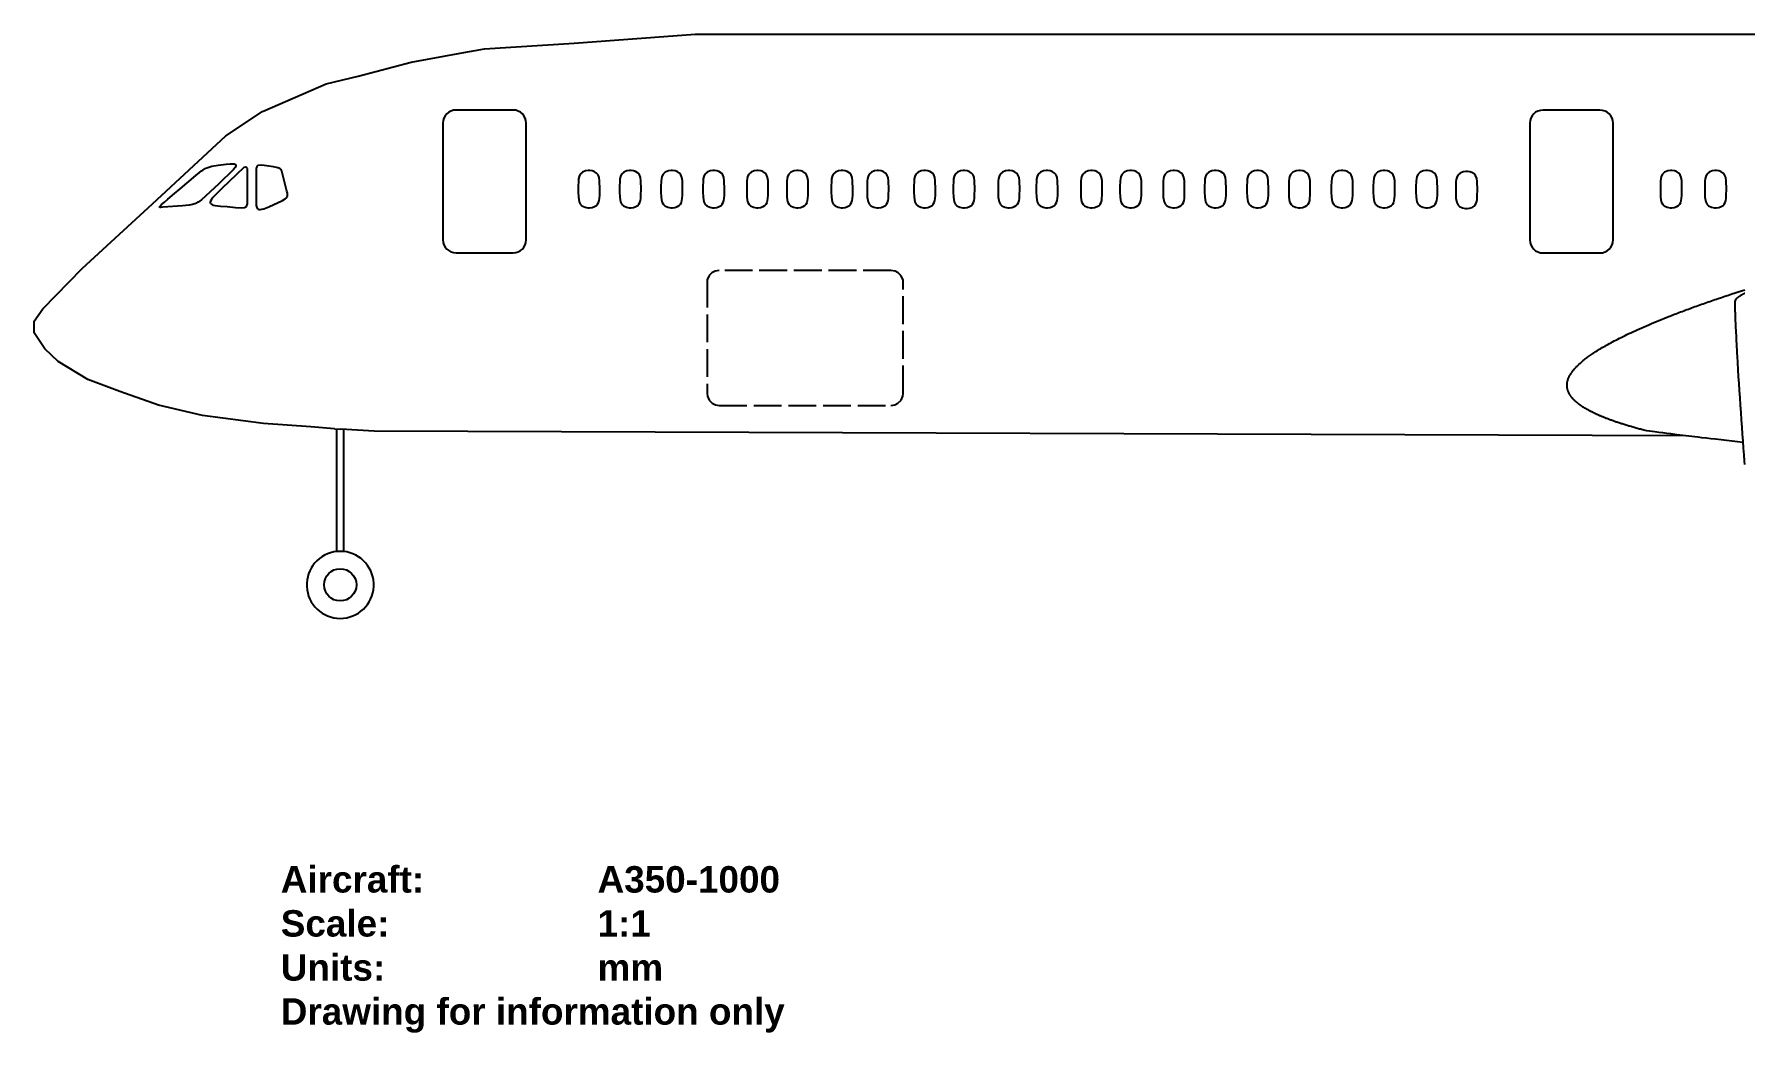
# Model space of a CAD drawing. Header units: millimetres. Extents: x 0 to 164410, y 0 to 99872.
# Drawn here: x 0 to 25919, y 76207 to 91329 of the extents above; entities that cross this region are included whole.
import ezdxf

# ---------------------------------------------------------------- set-up
doc = ezdxf.new("R2010")
doc.units = ezdxf.units.MM
doc.linetypes.add('DASHED', pattern=[15, 12, -3])
doc.layers.add('8_SideView', color=1, linetype='Continuous')
doc.layers.add('Labels', color=250, linetype='Continuous', lineweight=50)
doc.styles.get("Standard").update_dxf_attribs({"font": 'arial.ttf'})

msp = doc.modelspace()

# ---------------------------------------------------------------- linework, layer by layer
at = {"layer": '8_SideView', "color": 0, "linetype": 'Continuous'}
for p, q in [((8183, 91193), (10014, 91329)), ((10014, 91329), (48209, 91328)), ((5711, 90903), (6454, 91041)), ((6454, 91041), (6824, 91105)), ((6824, 91105), (8183, 91193)), ((4907, 90694), (5711, 90903)), ((3959, 90377), (4422, 90579)), ((4422, 90579), (4907, 90694)), ((3459, 90160), (3959, 90377)), ((2902, 89791), (3459, 90160)), ((6193, 89981), (6193, 88217)), ((7255, 90181), (6393, 90181)), ((7455, 88217), (7455, 89981)), ((22662, 89980), (22662, 88216)), ((23724, 90180), (22862, 90180)), ((23924, 88216), (23924, 89980)), ((1791, 88759), (2902, 89791)), ((2312, 89073), (2448, 89187)), ((2448, 89187), (2507, 89237)), ((2507, 89237), (2535, 89258)), ((2535, 89258), (2553, 89272)), ((2553, 89272), (2573, 89284)), ((2573, 89284), (2591, 89294)), ((2591, 89294), (2616, 89305)), ((2616, 89305), (2648, 89317)), ((2648, 89317), (2692, 89329)), ((2692, 89329), (2785, 89348)), ((2785, 89348), (2908, 89363)), ((3021, 89279), (2792, 89060)), ((3176, 89308), (2841, 88991)), ((2908, 89363), (2968, 89367)), ((2968, 89367), (3007, 89368)), ((3007, 89368), (3028, 89366)), ((3046, 89311), (3021, 89279)), ((3028, 89366), (3042, 89361)), ((3042, 89361), (3051, 89355)), ((3057, 89333), (3046, 89311)), ((3051, 89355), (3057, 89346)), ((3057, 89346), (3057, 89333)), ((3199, 89316), (3176, 89308)), ((3216, 89313), (3199, 89316)), ((3223, 89304), (3216, 89313)), ((3230, 89297), (3223, 89304)), ((3230, 88761), (3230, 89297)), ((3372, 89321), (3362, 89298)), ((3362, 89298), (3362, 88737)), ((3387, 89341), (3372, 89321)), ((3438, 89348), (3387, 89341)), ((3484, 89343), (3438, 89348)), ((3626, 89320), (3484, 89343)), ((3671, 89311), (3626, 89320)), ((3692, 89305), (3671, 89311)), ((3706, 89301), (3692, 89305)), ((3717, 89295), (3706, 89301)), ((3726, 89289), (3717, 89295)), ((3737, 89279), (3726, 89289)), ((3746, 89267), (3737, 89279)), ((3752, 89254), (3746, 89267)), ((3758, 89236), (3752, 89254)), ((3830, 88953), (3758, 89236)), ((8256, 89173), (8248, 89140)), ((8274, 89208), (8256, 89173)), ((8307, 89239), (8274, 89208)), ((8354, 89258), (8307, 89239)), ((8394, 89264), (8354, 89258)), ((8417, 89264), (8394, 89264)), ((8455, 89258), (8417, 89264)), ((8486, 89248), (8455, 89258)), ((8522, 89225), (8486, 89248)), ((8543, 89200), (8522, 89225)), ((8559, 89158), (8543, 89200)), ((8883, 89173), (8875, 89140)), ((8900, 89208), (8883, 89173)), ((8934, 89239), (8900, 89208)), ((8980, 89258), (8934, 89239)), ((9020, 89264), (8980, 89258)), ((9044, 89264), (9020, 89264)), ((9082, 89258), (9044, 89264)), ((9112, 89248), (9082, 89258)), ((9149, 89225), (9112, 89248)), ((9170, 89200), (9149, 89225)), ((9186, 89158), (9170, 89200)), ((9511, 89173), (9504, 89140)), ((9529, 89208), (9511, 89173)), ((9562, 89239), (9529, 89208)), ((9609, 89258), (9562, 89239)), ((9649, 89264), (9609, 89258)), ((9672, 89264), (9649, 89264)), ((9710, 89258), (9672, 89264)), ((9741, 89248), (9710, 89258)), ((9778, 89225), (9741, 89248)), ((9798, 89200), (9778, 89225)), ((9814, 89158), (9798, 89200)), ((10146, 89173), (10138, 89140)), ((10163, 89208), (10146, 89173)), ((10197, 89239), (10163, 89208)), ((10243, 89258), (10197, 89239)), ((10283, 89264), (10243, 89258)), ((10306, 89264), (10283, 89264)), ((10344, 89258), (10306, 89264)), ((10375, 89248), (10344, 89258)), ((10412, 89225), (10375, 89248)), ((10433, 89200), (10412, 89225)), ((10449, 89158), (10433, 89200)), ((10810, 89173), (10802, 89140)), ((10827, 89208), (10810, 89173)), ((10861, 89239), (10827, 89208)), ((10907, 89258), (10861, 89239)), ((10947, 89264), (10907, 89258)), ((10971, 89264), (10947, 89264)), ((11008, 89258), (10971, 89264)), ((11039, 89248), (11008, 89258)), ((11076, 89225), (11039, 89248)), ((11097, 89200), (11076, 89225)), ((11113, 89158), (11097, 89200)), ((11416, 89173), (11408, 89140)), ((11433, 89208), (11416, 89173)), ((11467, 89239), (11433, 89208)), ((11513, 89258), (11467, 89239)), ((11553, 89264), (11513, 89258)), ((11576, 89264), (11553, 89264)), ((11614, 89258), (11576, 89264)), ((11645, 89248), (11614, 89258)), ((11682, 89225), (11645, 89248)), ((11703, 89200), (11682, 89225)), ((11719, 89158), (11703, 89200)), ((12091, 89173), (12083, 89140)), ((12108, 89208), (12091, 89173)), ((12142, 89239), (12108, 89208)), ((12188, 89258), (12142, 89239)), ((12228, 89264), (12188, 89258)), ((12252, 89264), (12228, 89264)), ((12289, 89258), (12252, 89264)), ((12320, 89248), (12289, 89258)), ((12357, 89225), (12320, 89248)), ((12378, 89200), (12357, 89225)), ((12394, 89158), (12378, 89200)), ((12634, 89173), (12627, 89140)), ((12652, 89208), (12634, 89173)), ((12685, 89239), (12652, 89208)), ((12732, 89258), (12685, 89239)), ((12772, 89264), (12732, 89258)), ((12795, 89264), (12772, 89264)), ((12833, 89258), (12795, 89264)), ((12864, 89248), (12833, 89258)), ((12901, 89225), (12864, 89248)), ((12921, 89200), (12901, 89225)), ((12937, 89158), (12921, 89200)), ((13343, 89173), (13335, 89140)), ((13361, 89208), (13343, 89173)), ((13394, 89239), (13361, 89208)), ((13441, 89258), (13394, 89239)), ((13481, 89264), (13441, 89258)), ((13504, 89264), (13481, 89264)), ((13542, 89258), (13504, 89264)), ((13573, 89248), (13542, 89258)), ((13609, 89225), (13573, 89248)), ((13630, 89200), (13609, 89225)), ((13646, 89158), (13630, 89200)), ((13938, 89173), (13930, 89140)), ((13955, 89208), (13938, 89173)), ((13988, 89239), (13955, 89208)), ((14035, 89258), (13988, 89239)), ((14075, 89264), (14035, 89258)), ((14098, 89264), (14075, 89264)), ((14136, 89258), (14098, 89264)), ((14167, 89248), (14136, 89258)), ((14204, 89225), (14167, 89248)), ((14225, 89200), (14204, 89225)), ((14241, 89158), (14225, 89200)), ((14619, 89173), (14611, 89140)), ((14636, 89208), (14619, 89173)), ((14670, 89239), (14636, 89208)), ((14716, 89258), (14670, 89239)), ((14756, 89264), (14716, 89258)), ((14780, 89264), (14756, 89264)), ((14817, 89258), (14780, 89264)), ((14848, 89248), (14817, 89258)), ((14885, 89225), (14848, 89248)), ((14906, 89200), (14885, 89225)), ((14922, 89158), (14906, 89200)), ((15196, 89173), (15189, 89140)), ((15214, 89208), (15196, 89173)), ((15247, 89239), (15214, 89208)), ((15294, 89258), (15247, 89239)), ((15334, 89264), (15294, 89258)), ((15357, 89264), (15334, 89264)), ((15395, 89258), (15357, 89264)), ((15426, 89248), (15395, 89258)), ((15462, 89225), (15426, 89248)), ((15483, 89200), (15462, 89225)), ((15499, 89158), (15483, 89200)), ((15871, 89173), (15864, 89140)), ((15889, 89208), (15871, 89173)), ((15922, 89239), (15889, 89208)), ((15969, 89258), (15922, 89239)), ((16009, 89264), (15969, 89258)), ((16032, 89264), (16009, 89264)), ((16070, 89258), (16032, 89264)), ((16101, 89248), (16070, 89258)), ((16137, 89225), (16101, 89248)), ((16158, 89200), (16137, 89225)), ((16174, 89158), (16158, 89200)), ((16466, 89173), (16458, 89140)), ((16483, 89208), (16466, 89173)), ((16517, 89239), (16483, 89208)), ((16563, 89258), (16517, 89239)), ((16603, 89264), (16563, 89258)), ((16627, 89264), (16603, 89264)), ((16665, 89258), (16627, 89264)), ((16695, 89248), (16665, 89258)), ((16732, 89225), (16695, 89248)), ((16753, 89200), (16732, 89225)), ((16769, 89158), (16753, 89200)), ((17118, 89173), (17111, 89140)), ((17136, 89208), (17118, 89173)), ((17169, 89239), (17136, 89208)), ((17216, 89258), (17169, 89239)), ((17256, 89264), (17216, 89258)), ((17279, 89264), (17256, 89264)), ((17317, 89258), (17279, 89264)), ((17348, 89248), (17317, 89258)), ((17385, 89225), (17348, 89248)), ((17405, 89200), (17385, 89225)), ((17421, 89158), (17405, 89200)), ((17747, 89173), (17740, 89140)), ((17765, 89208), (17747, 89173)), ((17798, 89239), (17765, 89208)), ((17845, 89258), (17798, 89239)), ((17885, 89264), (17845, 89258)), ((17908, 89264), (17885, 89264)), ((17946, 89258), (17908, 89264)), ((17977, 89248), (17946, 89258)), ((18013, 89225), (17977, 89248)), ((18034, 89200), (18013, 89225)), ((18050, 89158), (18034, 89200)), ((18388, 89173), (18380, 89140)), ((18406, 89208), (18388, 89173)), ((18439, 89239), (18406, 89208)), ((18485, 89258), (18439, 89239)), ((18526, 89264), (18485, 89258)), ((18549, 89264), (18526, 89264)), ((18587, 89258), (18549, 89264)), ((18617, 89248), (18587, 89258)), ((18654, 89225), (18617, 89248)), ((18675, 89200), (18654, 89225)), ((18691, 89158), (18675, 89200)), ((19022, 89173), (19015, 89140)), ((19040, 89208), (19022, 89173)), ((19073, 89239), (19040, 89208)), ((19120, 89258), (19073, 89239)), ((19160, 89264), (19120, 89258)), ((19183, 89264), (19160, 89264)), ((19221, 89258), (19183, 89264)), ((19252, 89248), (19221, 89258)), ((19288, 89225), (19252, 89248)), ((19309, 89200), (19288, 89225)), ((19325, 89158), (19309, 89200)), ((19668, 89173), (19660, 89140)), ((19685, 89208), (19668, 89173)), ((19719, 89239), (19685, 89208)), ((19765, 89258), (19719, 89239)), ((19805, 89264), (19765, 89258)), ((19829, 89264), (19805, 89264)), ((19866, 89258), (19829, 89264)), ((19897, 89248), (19866, 89258)), ((19934, 89225), (19897, 89248)), ((19955, 89200), (19934, 89225)), ((19971, 89158), (19955, 89200)), ((20304, 89173), (20297, 89140)), ((20322, 89208), (20304, 89173)), ((20355, 89239), (20322, 89208)), ((20402, 89258), (20355, 89239)), ((20442, 89264), (20402, 89258)), ((20465, 89264), (20442, 89264)), ((20503, 89258), (20465, 89264)), ((20534, 89248), (20503, 89258)), ((20571, 89225), (20534, 89248)), ((20591, 89200), (20571, 89225)), ((20607, 89158), (20591, 89200)), ((20950, 89173), (20943, 89140)), ((20968, 89208), (20950, 89173)), ((21001, 89239), (20968, 89208)), ((21048, 89258), (21001, 89239)), ((21088, 89264), (21048, 89258)), ((21111, 89264), (21088, 89264)), ((21149, 89258), (21111, 89264)), ((21180, 89248), (21149, 89258)), ((21216, 89225), (21180, 89248)), ((21237, 89200), (21216, 89225)), ((21253, 89158), (21237, 89200)), ((21571, 89196), (21554, 89160)), ((21605, 89227), (21571, 89196)), ((21651, 89246), (21605, 89227)), ((21691, 89252), (21651, 89246)), ((21715, 89252), (21691, 89252)), ((21752, 89246), (21715, 89252)), ((21783, 89236), (21752, 89246)), ((21820, 89213), (21783, 89236)), ((21841, 89188), (21820, 89213)), ((21857, 89146), (21841, 89188)), ((24654, 89173), (24647, 89140)), ((24672, 89208), (24654, 89173)), ((24705, 89239), (24672, 89208)), ((24752, 89258), (24705, 89239)), ((24792, 89264), (24752, 89258)), ((24815, 89264), (24792, 89264)), ((24853, 89258), (24815, 89264)), ((24884, 89248), (24853, 89258)), ((24920, 89225), (24884, 89248)), ((24941, 89200), (24920, 89225)), ((24957, 89158), (24941, 89200)), ((25327, 89173), (25320, 89140)), ((25345, 89208), (25327, 89173)), ((25378, 89239), (25345, 89208)), ((25425, 89258), (25378, 89239)), ((25465, 89264), (25425, 89258)), ((25488, 89264), (25465, 89264)), ((25526, 89258), (25488, 89264)), ((25557, 89248), (25526, 89258)), ((25593, 89225), (25557, 89248)), ((25614, 89200), (25593, 89225)), ((25630, 89158), (25614, 89200)), ((2027, 88833), (2128, 88918)), ((2128, 88918), (2213, 88989)), ((2213, 88989), (2312, 89073)), ((2792, 89060), (2535, 88820)), ((2841, 88991), (2705, 88854)), ((3836, 88923), (3830, 88953)), ((3838, 88907), (3836, 88923)), ((3839, 88896), (3838, 88907)), ((8245, 89108), (8242, 89019)), ((8242, 89019), (8242, 88944)), ((8242, 88944), (8245, 88860)), ((8248, 89140), (8245, 89108)), ((8566, 89108), (8559, 89158)), ((8569, 88983), (8566, 89108)), ((8568, 88891), (8569, 88983)), ((8872, 89108), (8869, 89019)), ((8869, 89019), (8869, 88944)), ((8869, 88944), (8872, 88860)), ((8875, 89140), (8872, 89108)), ((9193, 89108), (9186, 89158)), ((9196, 88983), (9193, 89108)), ((9194, 88891), (9196, 88983)), ((9501, 89108), (9497, 89019)), ((9497, 89019), (9497, 88944)), ((9497, 88944), (9500, 88860)), ((9504, 89140), (9501, 89108)), ((9821, 89108), (9814, 89158)), ((9825, 88983), (9821, 89108)), ((9823, 88891), (9825, 88983)), ((10135, 89108), (10132, 89019)), ((10132, 89019), (10132, 88944)), ((10132, 88944), (10135, 88860)), ((10138, 89140), (10135, 89108)), ((10455, 89108), (10449, 89158)), ((10459, 88983), (10455, 89108)), ((10457, 88891), (10459, 88983)), ((10799, 89108), (10796, 89019)), ((10796, 89019), (10796, 88944)), ((10796, 88944), (10799, 88860)), ((10802, 89140), (10799, 89108)), ((11120, 89108), (11113, 89158)), ((11123, 88983), (11120, 89108)), ((11121, 88891), (11123, 88983)), ((11405, 89108), (11402, 89019)), ((11402, 89019), (11402, 88944)), ((11402, 88944), (11405, 88860)), ((11408, 89140), (11405, 89108)), ((11726, 89108), (11719, 89158)), ((11729, 88983), (11726, 89108)), ((11727, 88891), (11729, 88983)), ((12080, 89108), (12077, 89019)), ((12077, 89019), (12077, 88944)), ((12077, 88944), (12080, 88860)), ((12083, 89140), (12080, 89108)), ((12401, 89108), (12394, 89158)), ((12404, 88983), (12401, 89108)), ((12402, 88891), (12404, 88983)), ((12623, 89108), (12620, 89019)), ((12620, 89019), (12620, 88944)), ((12620, 88944), (12623, 88860)), ((12627, 89140), (12623, 89108)), ((12944, 89108), (12937, 89158)), ((12947, 88983), (12944, 89108)), ((12946, 88891), (12947, 88983)), ((13332, 89108), (13329, 89019)), ((13329, 89019), (13329, 88944)), ((13329, 88944), (13332, 88860)), ((13335, 89140), (13332, 89108)), ((13653, 89108), (13646, 89158)), ((13656, 88983), (13653, 89108)), ((13655, 88891), (13656, 88983)), ((13927, 89108), (13924, 89019)), ((13924, 89019), (13924, 88944)), ((13924, 88944), (13927, 88860)), ((13930, 89140), (13927, 89108)), ((14247, 89108), (14241, 89158)), ((14251, 88983), (14247, 89108)), ((14249, 88891), (14251, 88983)), ((14608, 89108), (14605, 89019)), ((14605, 89019), (14605, 88944)), ((14605, 88944), (14608, 88860)), ((14611, 89140), (14608, 89108)), ((14929, 89108), (14922, 89158)), ((14932, 88983), (14929, 89108)), ((14930, 88891), (14932, 88983)), ((15185, 89108), (15182, 89019)), ((15182, 89019), (15182, 88944)), ((15182, 88944), (15185, 88860)), ((15189, 89140), (15185, 89108)), ((15506, 89108), (15499, 89158)), ((15509, 88983), (15506, 89108)), ((15508, 88891), (15509, 88983)), ((15860, 89108), (15857, 89019)), ((15857, 89019), (15857, 88944)), ((15857, 88944), (15860, 88860)), ((15864, 89140), (15860, 89108)), ((16181, 89108), (16174, 89158)), ((16184, 88983), (16181, 89108)), ((16183, 88891), (16184, 88983)), ((16455, 89108), (16452, 89019)), ((16452, 89019), (16452, 88944)), ((16452, 88944), (16455, 88860)), ((16458, 89140), (16455, 89108)), ((16776, 89108), (16769, 89158)), ((16779, 88983), (16776, 89108)), ((16777, 88891), (16779, 88983)), ((17107, 89108), (17104, 89019)), ((17104, 89019), (17104, 88944)), ((17104, 88944), (17107, 88860)), ((17111, 89140), (17107, 89108)), ((17428, 89108), (17421, 89158)), ((17431, 88983), (17428, 89108)), ((17430, 88891), (17431, 88983)), ((17736, 89108), (17733, 89019)), ((17733, 89019), (17733, 88944)), ((17733, 88944), (17736, 88860)), ((17740, 89140), (17736, 89108)), ((18057, 89108), (18050, 89158)), ((18060, 88983), (18057, 89108)), ((18059, 88891), (18060, 88983)), ((18377, 89108), (18374, 89019)), ((18374, 89019), (18374, 88944)), ((18374, 88944), (18377, 88860)), ((18380, 89140), (18377, 89108)), ((18698, 89108), (18691, 89158)), ((18701, 88983), (18698, 89108)), ((18700, 88891), (18701, 88983)), ((19011, 89108), (19008, 89019)), ((19008, 89019), (19008, 88944)), ((19008, 88944), (19011, 88860)), ((19015, 89140), (19011, 89108)), ((19332, 89108), (19325, 89158)), ((19335, 88983), (19332, 89108)), ((19334, 88891), (19335, 88983)), ((19657, 89108), (19654, 89019)), ((19654, 89019), (19654, 88944)), ((19654, 88944), (19657, 88860)), ((19660, 89140), (19657, 89108)), ((19978, 89108), (19971, 89158)), ((19981, 88983), (19978, 89108)), ((19979, 88891), (19981, 88983)), ((20294, 89108), (20290, 89019)), ((20290, 89019), (20290, 88944)), ((20290, 88944), (20293, 88860)), ((20297, 89140), (20294, 89108)), ((20614, 89108), (20607, 89158)), ((20618, 88983), (20614, 89108)), ((20616, 88891), (20618, 88983)), ((20939, 89108), (20936, 89019)), ((20936, 89019), (20936, 88944)), ((20936, 88944), (20939, 88860)), ((20943, 89140), (20939, 89108)), ((21260, 89108), (21253, 89158)), ((21263, 88983), (21260, 89108)), ((21262, 88891), (21263, 88983)), ((21543, 89096), (21540, 89007)), ((21540, 89007), (21540, 88932)), ((21540, 88932), (21543, 88848)), ((21546, 89128), (21543, 89096)), ((21554, 89160), (21546, 89128)), ((21864, 89096), (21857, 89146)), ((21867, 88971), (21864, 89096)), ((21865, 88879), (21867, 88971)), ((24643, 89108), (24640, 89019)), ((24640, 89019), (24640, 88944)), ((24640, 88944), (24643, 88860)), ((24647, 89140), (24643, 89108)), ((24964, 89108), (24957, 89158)), ((24967, 88983), (24964, 89108)), ((24966, 88891), (24967, 88983)), ((25316, 89108), (25313, 89019)), ((25313, 89019), (25313, 88944)), ((25313, 88944), (25316, 88860)), ((25320, 89140), (25316, 89108)), ((25637, 89108), (25630, 89158)), ((25640, 88983), (25637, 89108)), ((25639, 88891), (25640, 88983)), ((725, 87783), (1791, 88759)), ((1897, 88713), (1898, 88715)), ((1897, 88710), (1897, 88713)), ((1899, 88709), (1897, 88710)), ((1898, 88715), (1901, 88720)), ((1902, 88707), (1899, 88709)), ((1901, 88720), (1906, 88727)), ((1907, 88707), (1902, 88707)), ((1906, 88727), (1931, 88750)), ((1917, 88707), (1907, 88707)), ((1950, 88710), (1917, 88707)), ((1931, 88750), (1973, 88787)), ((2247, 88731), (1950, 88710)), ((1973, 88787), (2027, 88833)), ((2346, 88741), (2247, 88731)), ((2398, 88750), (2346, 88741)), ((2449, 88765), (2398, 88750)), ((2486, 88785), (2449, 88765)), ((2535, 88820), (2486, 88785)), ((2670, 88801), (2667, 88786)), ((2667, 88786), (2667, 88774)), ((2667, 88774), (2673, 88763)), ((2685, 88827), (2670, 88801)), ((2673, 88763), (2684, 88753)), ((2684, 88753), (2709, 88742)), ((2705, 88854), (2685, 88827)), ((2709, 88742), (2743, 88735)), ((2743, 88735), (2825, 88726)), ((2825, 88726), (2922, 88718)), ((2922, 88718), (3052, 88706)), ((3052, 88706), (3137, 88698)), ((3137, 88698), (3188, 88704)), ((3188, 88704), (3215, 88720)), ((3215, 88720), (3230, 88761)), ((3362, 88737), (3376, 88690)), ((3376, 88690), (3394, 88679)), ((3394, 88679), (3411, 88675)), ((3411, 88675), (3426, 88676)), ((3426, 88676), (3451, 88679)), ((3451, 88679), (3477, 88685)), ((3477, 88685), (3506, 88695)), ((3506, 88695), (3557, 88716)), ((3557, 88716), (3760, 88811)), ((3760, 88811), (3802, 88835)), ((3802, 88835), (3817, 88847)), ((3817, 88847), (3826, 88856)), ((3826, 88856), (3832, 88867)), ((3832, 88867), (3836, 88875)), ((3836, 88875), (3838, 88885)), ((3838, 88885), (3839, 88896)), ((8245, 88860), (8256, 88792)), ((8256, 88792), (8278, 88752)), ((8278, 88752), (8300, 88732)), ((8300, 88732), (8346, 88710)), ((8346, 88710), (8390, 88702)), ((8390, 88702), (8416, 88702)), ((8416, 88702), (8452, 88707)), ((8452, 88707), (8490, 88720)), ((8490, 88720), (8518, 88737)), ((8518, 88737), (8535, 88755)), ((8535, 88755), (8550, 88781)), ((8550, 88781), (8559, 88810)), ((8559, 88810), (8564, 88840)), ((8564, 88840), (8568, 88891)), ((8872, 88860), (8883, 88792)), ((8883, 88792), (8905, 88752)), ((8905, 88752), (8927, 88732)), ((8927, 88732), (8972, 88710)), ((8972, 88710), (9017, 88702)), ((9017, 88702), (9043, 88702)), ((9043, 88702), (9079, 88707)), ((9079, 88707), (9117, 88720)), ((9117, 88720), (9145, 88737)), ((9145, 88737), (9162, 88755)), ((9162, 88755), (9177, 88781)), ((9177, 88781), (9186, 88810)), ((9186, 88810), (9191, 88840)), ((9191, 88840), (9194, 88891)), ((9500, 88860), (9512, 88792)), ((9512, 88792), (9533, 88752)), ((9533, 88752), (9555, 88732)), ((9555, 88732), (9601, 88710)), ((9601, 88710), (9645, 88702)), ((9645, 88702), (9671, 88702)), ((9671, 88702), (9708, 88707)), ((9708, 88707), (9745, 88720)), ((9745, 88720), (9774, 88737)), ((9774, 88737), (9791, 88755)), ((9791, 88755), (9806, 88781)), ((9806, 88781), (9815, 88810)), ((9815, 88810), (9820, 88840)), ((9820, 88840), (9823, 88891)), ((10135, 88860), (10146, 88792)), ((10146, 88792), (10168, 88752)), ((10168, 88752), (10190, 88732)), ((10190, 88732), (10235, 88710)), ((10235, 88710), (10280, 88702)), ((10280, 88702), (10306, 88702)), ((10306, 88702), (10342, 88707)), ((10342, 88707), (10380, 88720)), ((10380, 88720), (10408, 88737)), ((10408, 88737), (10425, 88755)), ((10425, 88755), (10440, 88781)), ((10440, 88781), (10449, 88810)), ((10449, 88810), (10454, 88840)), ((10454, 88840), (10457, 88891)), ((10799, 88860), (10810, 88792)), ((10810, 88792), (10832, 88752)), ((10832, 88752), (10854, 88732)), ((10854, 88732), (10899, 88710)), ((10899, 88710), (10944, 88702)), ((10944, 88702), (10970, 88702)), ((10970, 88702), (11006, 88707)), ((11006, 88707), (11044, 88720)), ((11044, 88720), (11072, 88737)), ((11072, 88737), (11089, 88755)), ((11089, 88755), (11104, 88781)), ((11104, 88781), (11113, 88810)), ((11113, 88810), (11118, 88840)), ((11118, 88840), (11121, 88891)), ((11405, 88860), (11416, 88792)), ((11416, 88792), (11438, 88752)), ((11438, 88752), (11460, 88732)), ((11460, 88732), (11505, 88710)), ((11505, 88710), (11550, 88702)), ((11550, 88702), (11576, 88702)), ((11576, 88702), (11612, 88707)), ((11612, 88707), (11650, 88720)), ((11650, 88720), (11678, 88737)), ((11678, 88737), (11695, 88755)), ((11695, 88755), (11710, 88781)), ((11710, 88781), (11719, 88810)), ((11719, 88810), (11724, 88840)), ((11724, 88840), (11727, 88891)), ((12080, 88860), (12091, 88792)), ((12091, 88792), (12113, 88752)), ((12113, 88752), (12135, 88732)), ((12135, 88732), (12180, 88710)), ((12180, 88710), (12225, 88702)), ((12225, 88702), (12251, 88702)), ((12251, 88702), (12287, 88707)), ((12287, 88707), (12325, 88720)), ((12325, 88720), (12353, 88737)), ((12353, 88737), (12370, 88755)), ((12370, 88755), (12385, 88781)), ((12385, 88781), (12394, 88810)), ((12394, 88810), (12399, 88840)), ((12399, 88840), (12402, 88891)), ((12623, 88860), (12635, 88792)), ((12635, 88792), (12656, 88752)), ((12656, 88752), (12678, 88732)), ((12678, 88732), (12724, 88710)), ((12724, 88710), (12768, 88702)), ((12768, 88702), (12794, 88702)), ((12794, 88702), (12831, 88707)), ((12831, 88707), (12868, 88720)), ((12868, 88720), (12897, 88737)), ((12897, 88737), (12914, 88755)), ((12914, 88755), (12929, 88781)), ((12929, 88781), (12938, 88810)), ((12938, 88810), (12943, 88840)), ((12943, 88840), (12946, 88891)), ((13332, 88860), (13343, 88792)), ((13343, 88792), (13365, 88752)), ((13365, 88752), (13387, 88732)), ((13387, 88732), (13433, 88710)), ((13433, 88710), (13477, 88702)), ((13477, 88702), (13503, 88702)), ((13503, 88702), (13539, 88707)), ((13539, 88707), (13577, 88720)), ((13577, 88720), (13605, 88737)), ((13605, 88737), (13622, 88755)), ((13622, 88755), (13637, 88781)), ((13637, 88781), (13646, 88810)), ((13646, 88810), (13651, 88840)), ((13651, 88840), (13655, 88891)), ((13927, 88860), (13938, 88792)), ((13938, 88792), (13960, 88752)), ((13960, 88752), (13982, 88732)), ((13982, 88732), (14027, 88710)), ((14027, 88710), (14071, 88702)), ((14071, 88702), (14098, 88702)), ((14098, 88702), (14134, 88707)), ((14134, 88707), (14172, 88720)), ((14172, 88720), (14200, 88737)), ((14200, 88737), (14217, 88755)), ((14217, 88755), (14232, 88781)), ((14232, 88781), (14241, 88810)), ((14241, 88810), (14246, 88840)), ((14246, 88840), (14249, 88891)), ((14608, 88860), (14619, 88792)), ((14619, 88792), (14641, 88752)), ((14641, 88752), (14663, 88732)), ((14663, 88732), (14708, 88710)), ((14708, 88710), (14753, 88702)), ((14753, 88702), (14779, 88702)), ((14779, 88702), (14815, 88707)), ((14815, 88707), (14853, 88720)), ((14853, 88720), (14881, 88737)), ((14881, 88737), (14898, 88755)), ((14898, 88755), (14913, 88781)), ((14913, 88781), (14922, 88810)), ((14922, 88810), (14927, 88840)), ((14927, 88840), (14930, 88891)), ((15185, 88860), (15197, 88792)), ((15197, 88792), (15218, 88752)), ((15218, 88752), (15240, 88732)), ((15240, 88732), (15286, 88710)), ((15286, 88710), (15330, 88702)), ((15330, 88702), (15356, 88702)), ((15356, 88702), (15393, 88707)), ((15393, 88707), (15430, 88720)), ((15430, 88720), (15459, 88737)), ((15459, 88737), (15476, 88755)), ((15476, 88755), (15491, 88781)), ((15491, 88781), (15500, 88810)), ((15500, 88810), (15505, 88840)), ((15505, 88840), (15508, 88891)), ((15860, 88860), (15871, 88792)), ((15871, 88792), (15893, 88752)), ((15893, 88752), (15915, 88732)), ((15915, 88732), (15961, 88710)), ((15961, 88710), (16005, 88702)), ((16005, 88702), (16031, 88702)), ((16031, 88702), (16068, 88707)), ((16068, 88707), (16105, 88720)), ((16105, 88720), (16134, 88737)), ((16134, 88737), (16151, 88755)), ((16151, 88755), (16166, 88781)), ((16166, 88781), (16175, 88810)), ((16175, 88810), (16179, 88840)), ((16179, 88840), (16183, 88891)), ((16455, 88860), (16466, 88792)), ((16466, 88792), (16488, 88752)), ((16488, 88752), (16510, 88732)), ((16510, 88732), (16555, 88710)), ((16555, 88710), (16600, 88702)), ((16600, 88702), (16626, 88702)), ((16626, 88702), (16662, 88707)), ((16662, 88707), (16700, 88720)), ((16700, 88720), (16728, 88737)), ((16728, 88737), (16745, 88755)), ((16745, 88755), (16760, 88781)), ((16760, 88781), (16769, 88810)), ((16769, 88810), (16774, 88840)), ((16774, 88840), (16777, 88891)), ((17107, 88860), (17119, 88792)), ((17119, 88792), (17140, 88752)), ((17140, 88752), (17162, 88732)), ((17162, 88732), (17208, 88710)), ((17208, 88710), (17252, 88702)), ((17252, 88702), (17278, 88702)), ((17278, 88702), (17315, 88707)), ((17315, 88707), (17352, 88720)), ((17352, 88720), (17381, 88737)), ((17381, 88737), (17398, 88755)), ((17398, 88755), (17413, 88781)), ((17413, 88781), (17422, 88810)), ((17422, 88810), (17427, 88840)), ((17427, 88840), (17430, 88891)), ((17736, 88860), (17747, 88792)), ((17747, 88792), (17769, 88752)), ((17769, 88752), (17791, 88732)), ((17791, 88732), (17837, 88710)), ((17837, 88710), (17881, 88702)), ((17881, 88702), (17907, 88702)), ((17907, 88702), (17944, 88707)), ((17944, 88707), (17981, 88720)), ((17981, 88720), (18009, 88737)), ((18009, 88737), (18026, 88755)), ((18026, 88755), (18041, 88781)), ((18041, 88781), (18050, 88810)), ((18050, 88810), (18055, 88840)), ((18055, 88840), (18059, 88891)), ((18377, 88860), (18388, 88792)), ((18388, 88792), (18410, 88752)), ((18410, 88752), (18432, 88732)), ((18432, 88732), (18477, 88710)), ((18477, 88710), (18522, 88702)), ((18522, 88702), (18548, 88702)), ((18548, 88702), (18584, 88707)), ((18584, 88707), (18622, 88720)), ((18622, 88720), (18650, 88737)), ((18650, 88737), (18667, 88755)), ((18667, 88755), (18682, 88781)), ((18682, 88781), (18691, 88810)), ((18691, 88810), (18696, 88840)), ((18696, 88840), (18700, 88891)), ((19011, 88860), (19022, 88792)), ((19022, 88792), (19044, 88752)), ((19044, 88752), (19066, 88732)), ((19066, 88732), (19112, 88710)), ((19112, 88710), (19156, 88702)), ((19156, 88702), (19182, 88702)), ((19182, 88702), (19219, 88707)), ((19219, 88707), (19256, 88720)), ((19256, 88720), (19285, 88737)), ((19285, 88737), (19302, 88755)), ((19302, 88755), (19317, 88781)), ((19317, 88781), (19326, 88810)), ((19326, 88810), (19330, 88840)), ((19330, 88840), (19334, 88891)), ((19657, 88860), (19668, 88792)), ((19668, 88792), (19690, 88752)), ((19690, 88752), (19712, 88732)), ((19712, 88732), (19757, 88710)), ((19757, 88710), (19802, 88702)), ((19802, 88702), (19828, 88702)), ((19828, 88702), (19864, 88707)), ((19864, 88707), (19902, 88720)), ((19902, 88720), (19930, 88737)), ((19930, 88737), (19947, 88755)), ((19947, 88755), (19962, 88781)), ((19962, 88781), (19971, 88810)), ((19971, 88810), (19976, 88840)), ((19976, 88840), (19979, 88891)), ((20293, 88860), (20305, 88792)), ((20305, 88792), (20326, 88752)), ((20326, 88752), (20348, 88732)), ((20348, 88732), (20394, 88710)), ((20394, 88710), (20438, 88702)), ((20438, 88702), (20464, 88702)), ((20464, 88702), (20501, 88707)), ((20501, 88707), (20538, 88720)), ((20538, 88720), (20567, 88737)), ((20567, 88737), (20584, 88755)), ((20584, 88755), (20599, 88781)), ((20599, 88781), (20608, 88810)), ((20608, 88810), (20613, 88840)), ((20613, 88840), (20616, 88891)), ((20939, 88860), (20950, 88792)), ((20950, 88792), (20972, 88752)), ((20972, 88752), (20994, 88732)), ((20994, 88732), (21040, 88710)), ((21040, 88710), (21084, 88702)), ((21084, 88702), (21110, 88702)), ((21110, 88702), (21147, 88707)), ((21147, 88707), (21184, 88720)), ((21184, 88720), (21212, 88737)), ((21212, 88737), (21229, 88755)), ((21229, 88755), (21245, 88781)), ((21245, 88781), (21253, 88810)), ((21253, 88810), (21258, 88840)), ((21258, 88840), (21262, 88891)), ((21543, 88848), (21554, 88780)), ((21554, 88780), (21576, 88740)), ((21576, 88740), (21598, 88720)), ((21598, 88720), (21643, 88698)), ((21643, 88698), (21688, 88690)), ((21688, 88690), (21714, 88690)), ((21714, 88690), (21750, 88695)), ((21750, 88695), (21788, 88707)), ((21788, 88707), (21816, 88725)), ((21816, 88725), (21833, 88743)), ((21833, 88743), (21848, 88769)), ((21848, 88769), (21857, 88798)), ((21857, 88798), (21862, 88828)), ((21862, 88828), (21865, 88879)), ((24643, 88860), (24654, 88792)), ((24654, 88792), (24676, 88752)), ((24676, 88752), (24698, 88732)), ((24698, 88732), (24744, 88710)), ((24744, 88710), (24788, 88702)), ((24788, 88702), (24814, 88702)), ((24814, 88702), (24851, 88707)), ((24851, 88707), (24888, 88720)), ((24888, 88720), (24917, 88737)), ((24917, 88737), (24934, 88755)), ((24934, 88755), (24949, 88781)), ((24949, 88781), (24957, 88810)), ((24957, 88810), (24962, 88840)), ((24962, 88840), (24966, 88891)), ((25316, 88860), (25327, 88792)), ((25327, 88792), (25349, 88752)), ((25349, 88752), (25371, 88732)), ((25371, 88732), (25417, 88710)), ((25417, 88710), (25461, 88702)), ((25461, 88702), (25487, 88702)), ((25487, 88702), (25524, 88707)), ((25524, 88707), (25561, 88720)), ((25561, 88720), (25589, 88737)), ((25589, 88737), (25606, 88755)), ((25606, 88755), (25622, 88781)), ((25622, 88781), (25630, 88810)), ((25630, 88810), (25635, 88840)), ((25635, 88840), (25639, 88891)), ((6393, 88017), (7255, 88017)), ((22862, 88016), (23724, 88016)), ((132, 87171), (725, 87783)), ((0, 86984), (132, 87171)), ((0, 86808), (0, 86984)), ((160, 86566), (0, 86808)), ((364, 86373), (160, 86566)), ((810, 86098), (364, 86373)), ((1297, 85919), (810, 86098)), ((1883, 85711), (1297, 85919)), ((2551, 85554), (1883, 85711)), ((3476, 85435), (2551, 85554)), ((4190, 85382), (3476, 85435)), ((4548, 85353), (4190, 85382)), ((4548, 85353), (4648, 85346)), ((4587, 83496), (4587, 85353)), ((5149, 85315), (4648, 85346)), ((4687, 85346), (4687, 83496)), ((25026, 85247), (5149, 85315)), ((4687, 83496), (4587, 83496))]:
    msp.add_line(p, q, dxfattribs=at)
at = {"layer": '8_SideView', "color": 0, "linetype": 'DASHED', "ltscale": 35}
for p, q in [((10229, 87673), (10195, 87611)), ((10195, 87611), (10195, 85890)), ((10269, 87714), (10229, 87673)), ((10316, 87739), (10269, 87714)), ((10378, 87749), (10316, 87739)), ((12982, 87749), (10378, 87749)), ((13044, 87739), (12982, 87749)), ((13091, 87714), (13044, 87739)), ((13131, 87673), (13091, 87714)), ((13165, 87611), (13131, 87673)), ((13165, 85890), (13165, 87611)), ((10195, 85890), (10200, 85845)), ((10200, 85845), (10226, 85788)), ((13134, 85788), (13160, 85845)), ((13160, 85845), (13165, 85890)), ((10226, 85788), (10272, 85741)), ((10272, 85741), (10321, 85716)), ((10321, 85716), (10378, 85707)), ((10378, 85707), (12982, 85707)), ((12982, 85707), (13039, 85716)), ((13039, 85716), (13088, 85741)), ((13088, 85741), (13134, 85788))]:
    msp.add_line(p, q, dxfattribs=at)
at = {"layer": '8_SideView', "color": 0, "linetype": 'Continuous'}
for points in [[(24433, 85321), (24409, 85328), (24391, 85332), (24374, 85337), (24356, 85341), (24339, 85346), (24323, 85350), (24306, 85355), (24290, 85359), (24273, 85364), (24257, 85368), (24241, 85373), (24226, 85377), (24210, 85382), (24195, 85386), (24179, 85391), (24164, 85395), (24150, 85400), (24135, 85404), (24120, 85408), (24106, 85413), (24092, 85417), (24078, 85421), (24064, 85426), (24050, 85430), (24037, 85435), (24024, 85439), (24010, 85443), (23997, 85448), (23985, 85452), (23972, 85456), (23959, 85460), (23947, 85465), (23935, 85469), (23923, 85473), (23911, 85477), (23899, 85482), (23887, 85486), (23876, 85490), (23864, 85494), (23853, 85498), (23842, 85503), (23831, 85507), (23821, 85511), (23810, 85515), (23799, 85519), (23789, 85523), (23779, 85528), (23769, 85532), (23759, 85536), (23749, 85540), (23739, 85544), (23730, 85548), (23720, 85552), (23711, 85556), (23702, 85560), (23693, 85564), (23684, 85568), (23675, 85572), (23666, 85576), (23658, 85580), (23649, 85584), (23641, 85588), (23633, 85592), (23625, 85596), (23617, 85600), (23609, 85604), (23601, 85608), (23593, 85611), (23586, 85615), (23578, 85619), (23571, 85623), (23564, 85627), (23557, 85631), (23550, 85635), (23543, 85638), (23536, 85642), (23529, 85646), (23523, 85650), (23516, 85653), (23510, 85657), (23503, 85661), (23497, 85665), (23491, 85668), (23485, 85672), (23479, 85676), (23473, 85680), (23467, 85683), (23462, 85687), (23456, 85691), (23451, 85694), (23445, 85698), (23440, 85702), (23435, 85705), (23430, 85709), (23425, 85712), (23420, 85716), (23415, 85720), (23410, 85723), (23405, 85727), (23401, 85730), (23396, 85734), (23392, 85737), (23387, 85741), (23383, 85744), (23379, 85748), (23374, 85751), (23370, 85755), (23366, 85758), (23362, 85762), (23359, 85765), (23355, 85769), (23351, 85772), (23347, 85775), (23344, 85779), (23340, 85782), (23337, 85786), (23333, 85789), (23330, 85792), (23327, 85796), (23323, 85799), (23320, 85803), (23317, 85806), (23314, 85809), (23311, 85813), (23308, 85816), (23305, 85819), (23303, 85822), (23300, 85826), (23297, 85829), (23295, 85832), (23292, 85836), (23290, 85839), (23287, 85842), (23285, 85845), (23283, 85849), (23280, 85852), (23278, 85855), (23276, 85858), (23274, 85862), (23272, 85865), (23270, 85868), (23268, 85871), (23266, 85874), (23264, 85878), (23262, 85881), (23260, 85884), (23259, 85887), (23257, 85890), (23255, 85893), (23254, 85897), (23252, 85900), (23251, 85903), (23249, 85906), (23248, 85909), (23247, 85912), (23245, 85916), (23244, 85919), (23243, 85922), (23242, 85925), (23241, 85928), (23240, 85931), (23239, 85934), (23238, 85937), (23237, 85941), (23236, 85944), (23235, 85947), (23234, 85950), (23233, 85953), (23232, 85956), (23232, 85959), (23231, 85962), (23230, 85966), (23230, 85969), (23229, 85975), (23228, 85981), (23227, 85987), (23227, 85994), (23226, 86000), (23226, 86006), (23226, 86013), (23226, 86019), (23226, 86025), (23227, 86032), (23227, 86038), (23228, 86045), (23229, 86051), (23230, 86058), (23231, 86064), (23233, 86071), (23234, 86077), (23236, 86084), (23238, 86091), (23240, 86097), (23242, 86104), (23245, 86111), (23247, 86118), (23250, 86125), (23253, 86132), (23257, 86139), (23260, 86146), (23264, 86153), (23268, 86161), (23272, 86168), (23276, 86175), (23281, 86183), (23285, 86190), (23290, 86198), (23296, 86206), (23301, 86213), (23307, 86221), (23313, 86229), (23319, 86237), (23326, 86245), (23332, 86253), (23340, 86262), (23347, 86270), (23355, 86278), (23363, 86287), (23371, 86296), (23380, 86304), (23389, 86313), (23398, 86322), (23407, 86331), (23417, 86340), (23428, 86349), (23438, 86359), (23449, 86368), (23461, 86378), (23472, 86387), (23485, 86397), (23497, 86407), (23510, 86417), (23524, 86427), (23537, 86437), (23552, 86448), (23566, 86458), (23581, 86469), (23597, 86480), (23613, 86491), (23630, 86502), (23647, 86513), (23664, 86524), (23682, 86535), (23701, 86547), (23720, 86559), (23739, 86570), (23759, 86582), (23780, 86594), (23801, 86607), (23823, 86619), (23846, 86632), (23869, 86644), (23892, 86657), (23916, 86670), (23941, 86683), (23967, 86696), (23993, 86710), (24019, 86724), (24047, 86737), (24075, 86751), (24104, 86765), (24133, 86779), (24163, 86794), (24194, 86808), (24225, 86823), (24258, 86838), (24290, 86853), (24324, 86868), (24358, 86883), (24393, 86898), (24429, 86914), (24466, 86930), (24503, 86946), (24541, 86962), (24579, 86978), (24619, 86994), (24659, 87010), (24700, 87027), (24741, 87043), (24763, 87052), (24785, 87061), (24808, 87070), (24830, 87078), (24853, 87087), (24876, 87096), (24899, 87105), (24922, 87114), (24946, 87123), (24969, 87132), (24993, 87140), (25017, 87149), (25041, 87158), (25065, 87167), (25089, 87176), (25113, 87185), (25138, 87194), (25162, 87203), (25187, 87212), (25212, 87221), (25237, 87230), (25262, 87239), (25287, 87248), (25312, 87256), (25337, 87265), (25363, 87274), (25388, 87283), (25414, 87292), (25439, 87301), (25465, 87309), (25491, 87318), (25517, 87327), (25568, 87344), (25619, 87361), (25670, 87378), (25721, 87395), (25771, 87411), (25821, 87427), (25871, 87443), (25920, 87458)], [(25919, 84813), (25915, 84861), (25908, 84959), (25900, 85060), (25893, 85164), (25885, 85271), (25877, 85379), (25870, 85489), (25862, 85600), (25854, 85710), (25847, 85821), (25840, 85931), (25833, 86040), (25826, 86147), (25820, 86252), (25814, 86354), (25808, 86453), (25805, 86501), (25803, 86548), (25800, 86594), (25798, 86639), (25795, 86683), (25793, 86725), (25791, 86767), (25789, 86807), (25787, 86846), (25785, 86883), (25783, 86919), (25782, 86954), (25780, 86987), (25779, 87018), (25778, 87048), (25777, 87076), (25776, 87103), (25775, 87128), (25774, 87151), (25774, 87173), (25773, 87193), (25773, 87211), (25773, 87227), (25773, 87241), (25773, 87248), (25773, 87254), (25773, 87260), (25773, 87265), (25774, 87270), (25774, 87274), (25774, 87278), (25774, 87281), (25775, 87285), (25775, 87288), (25775, 87290), (25776, 87292), (25776, 87294), (25777, 87295), (25777, 87298), (25778, 87300), (25779, 87302), (25780, 87305), (25782, 87308), (25783, 87310), (25785, 87313), (25787, 87316), (25789, 87319), (25791, 87322), (25794, 87325), (25796, 87328), (25799, 87331), (25802, 87333), (25804, 87336), (25806, 87338), (25808, 87340), (25811, 87342), (25813, 87344), (25816, 87346), (25818, 87348), (25823, 87352), (25826, 87354), (25829, 87356), (25835, 87360), (25841, 87364), (25847, 87368), (25854, 87372), (25861, 87377), (25867, 87380), (25873, 87384), (25879, 87387), (25884, 87390), (25889, 87392), (25894, 87395), (25899, 87398), (25904, 87400), (25909, 87403), (25915, 87406), (25921, 87408)], [(25894, 85148), (25810, 85157), (25727, 85166), (25643, 85175), (25560, 85185), (25476, 85194), (25407, 85202), (25337, 85210), (25267, 85218), (25215, 85225), (25163, 85231), (25072, 85242), (24980, 85253), (24889, 85264), (24798, 85275), (24737, 85283), (24677, 85290), (24616, 85298), (24554, 85306), (24433, 85321)], [(25894, 85148), (25810, 85157), (25727, 85166), (25643, 85175), (25560, 85185), (25476, 85194), (25407, 85202), (25337, 85210), (25267, 85218), (25215, 85225), (25163, 85231), (25072, 85242), (24980, 85253), (24889, 85264), (24798, 85275), (24737, 85283), (24677, 85290), (24616, 85298), (24554, 85306), (24433, 85321)]]:
    msp.add_lwpolyline(points, dxfattribs=at)
msp.add_circle((4637, 82990), 244, dxfattribs=at)
for centre, radius, start, end in [((6393, 89981), 200, 90, 180), ((7255, 89981), 200, 0, 90), ((22862, 89980), 200, 90, 180), ((23724, 89980), 200, 0, 90), ((6393, 88217), 200, 180, 270), ((7255, 88217), 200, 270, 0), ((22862, 88216), 200, 180, 270), ((23724, 88216), 200, 270, 0), ((4637, 82990), 508, 95.6349, 270.0149), ((4637, 82990), 508, 269.9851, 84.3651)]:
    msp.add_arc(centre, radius, start, end, dxfattribs=at)

# ---------------------------------------------------------------- texts
at = {"layer": 'Labels', "insert": (3736, 78730), "char_height": 400, "width": 12834.55, "attachment_point": 1}
msp.add_mtext('{\\fArial|b1|i0|c0|p34;Aircraft:^I^IA350-1000\\PScale:^I^I1:1\\PUnits:^I^I^Imm\\PDrawing for information only}', dxfattribs=at)

doc.saveas('drawing.dxf')
